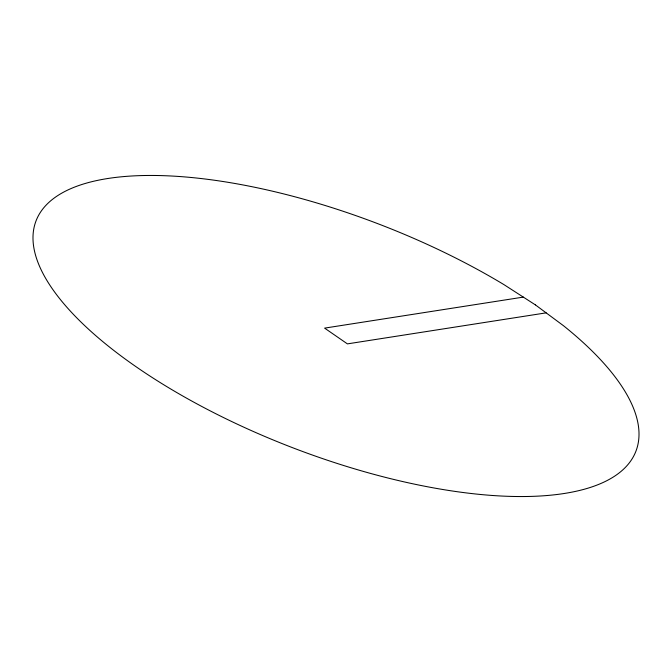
<?xml version="1.0" encoding="UTF-8"?>
<svg xmlns="http://www.w3.org/2000/svg" width="672" height="672" viewBox="0 0 672 672"><rect width="100%" height="100%" fill="white"/><g stroke="black" fill="none" stroke-linecap="round" stroke-linejoin="round"><path stroke-width="1.01" d="M523.32 297.108L324.593 328.121L347.407 343.879L546.143 312.858M535.382 304.878L503.899 284.592A321.292 119.843 21 0 0 36.431 219.887A321.292 119.843 21 0 0 421.31 485.554A321.292 119.843 21 0 0 563.464 325.702L535.382 304.878"/></g></svg>
